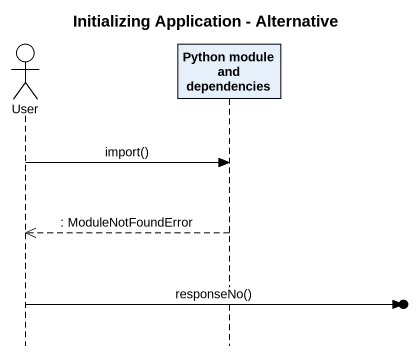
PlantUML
@startuml
title Initializing Application - Alternative
hide footbox
actor User
participant "Python module and dependencies" as Python_module_and

User -> Python_module_and : import()
Python_module_and -->> User : : ModuleNotFoundError
User ->o] : responseNo()
@enduml
